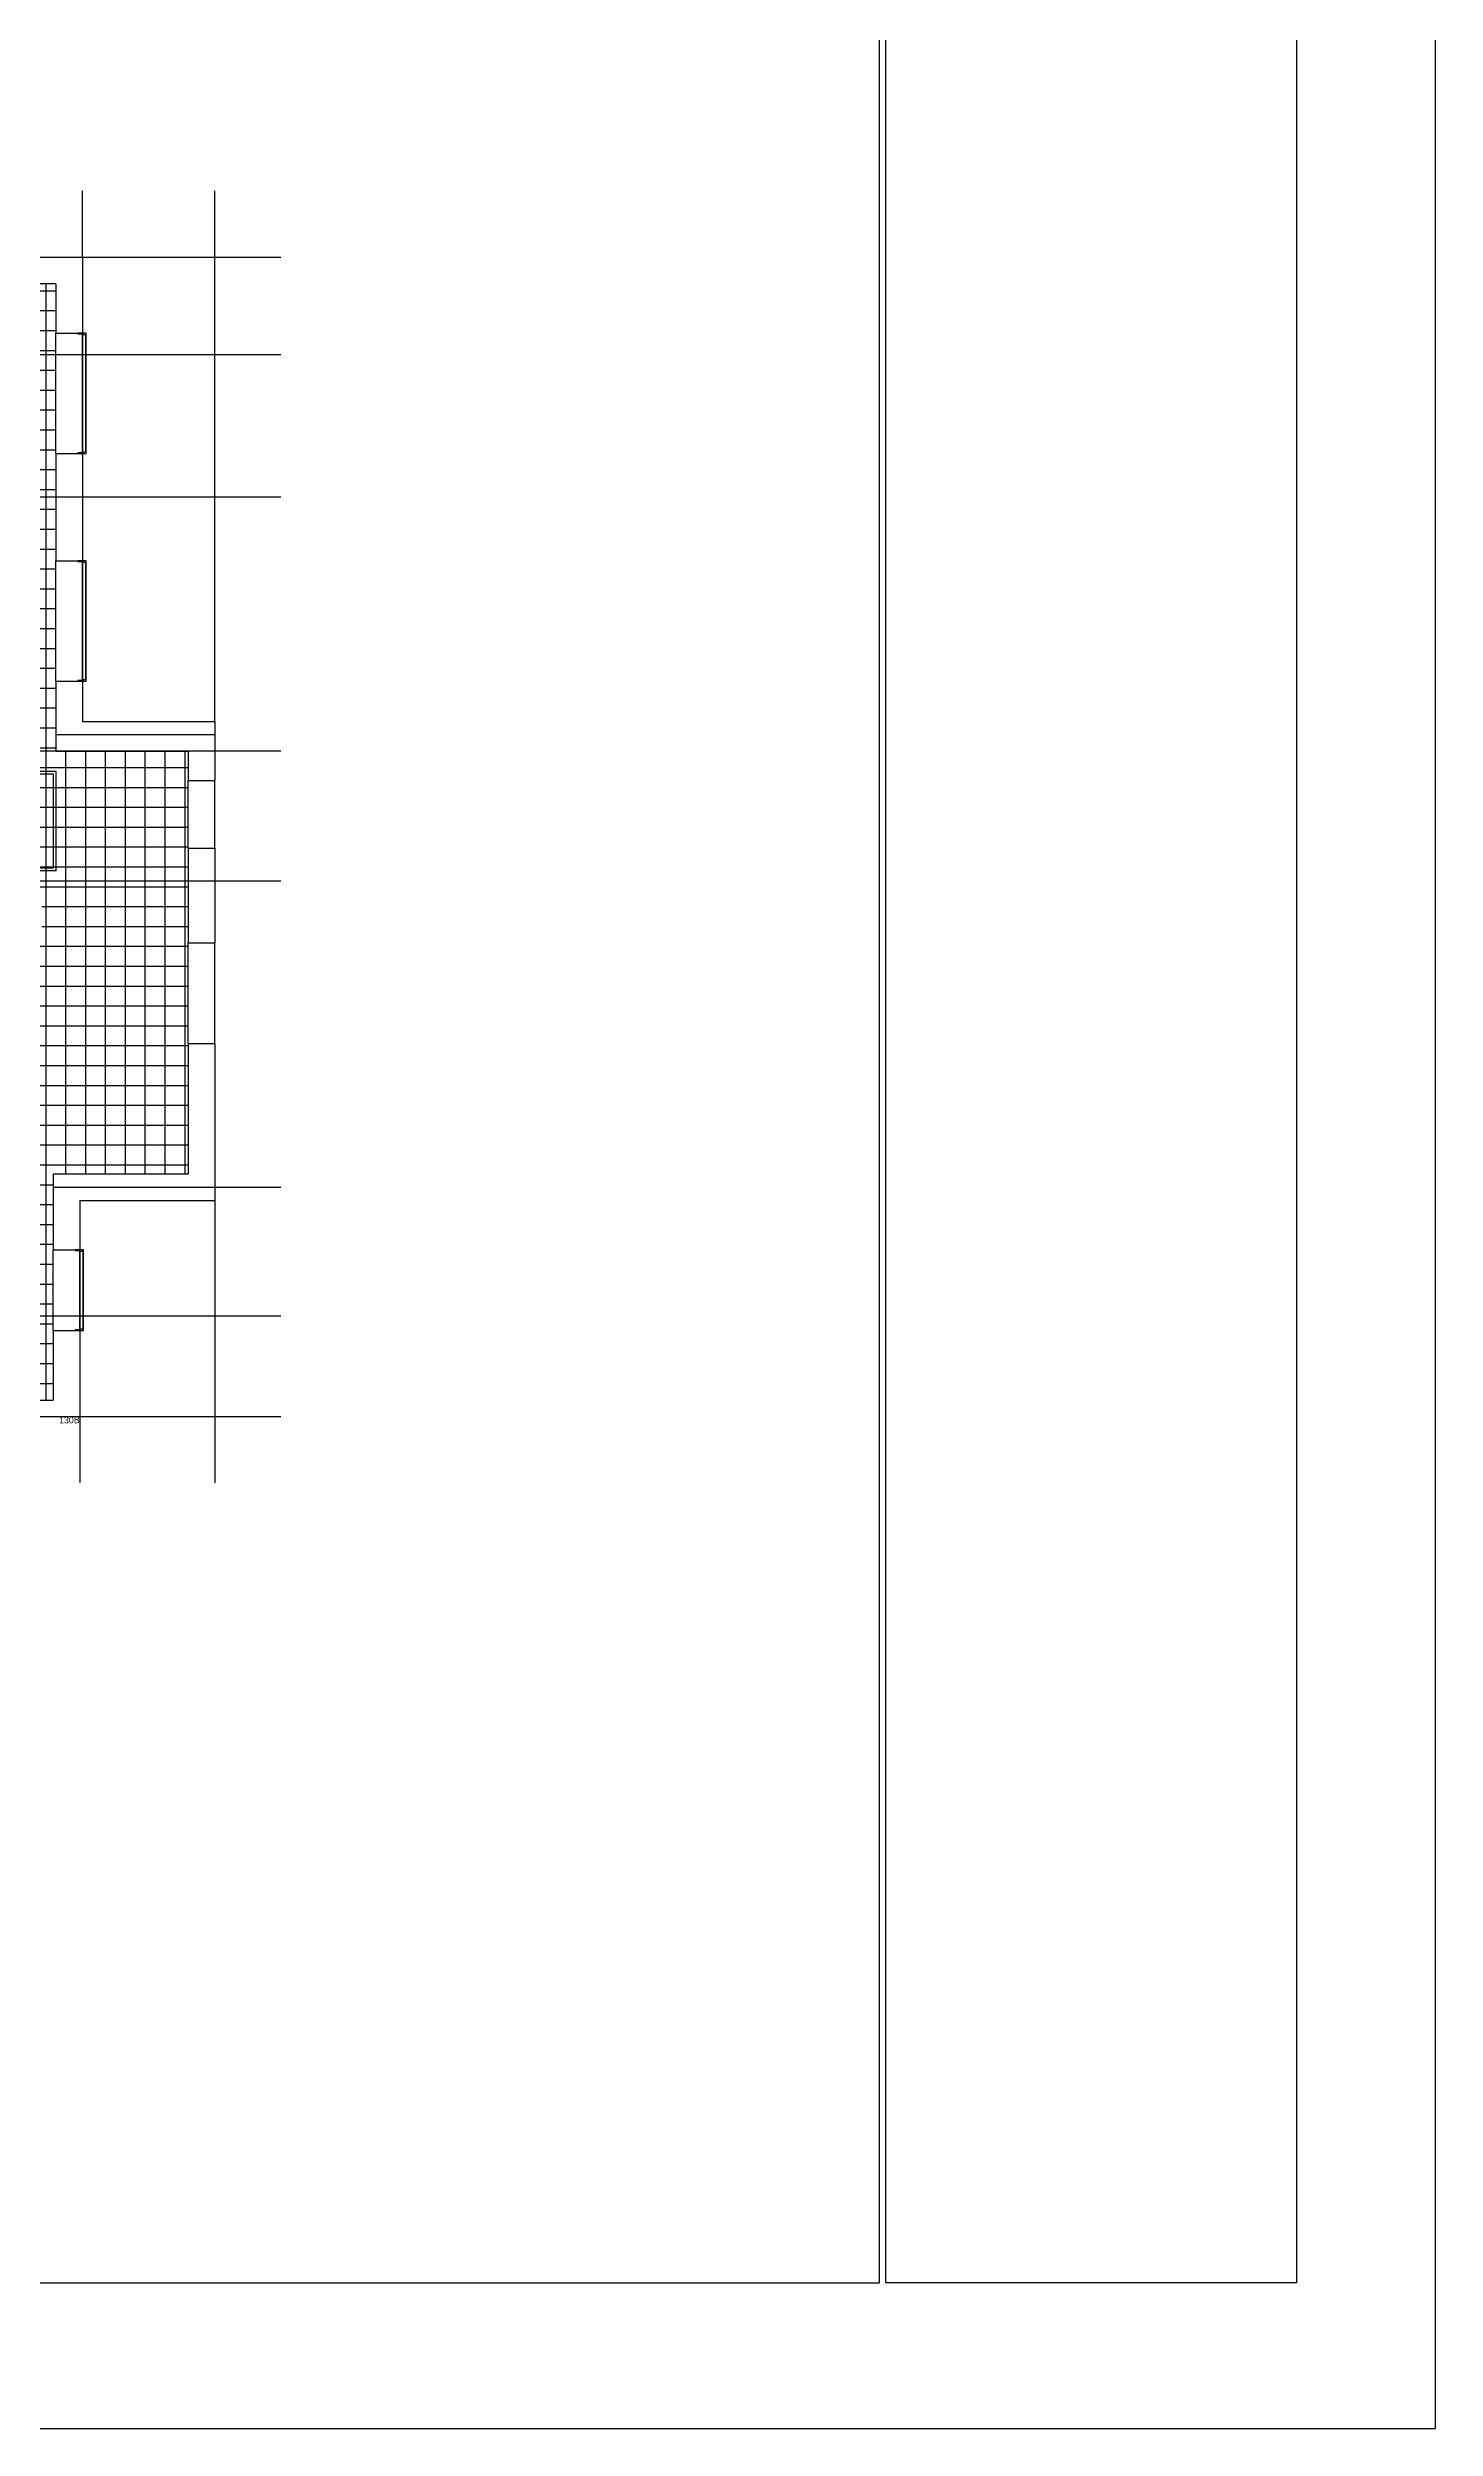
# Model space of a CAD drawing. Header units: millimetres. Extents: x 18456 to 179493, y -203649 to 469211.
# Drawn here: x 157341 to 178306, y 328267 to 364222 of the extents above; entities that cross this region are included whole.
import ezdxf

# ---------------------------------------------------------------- set-up
doc = ezdxf.new("R2010")
doc.units = ezdxf.units.MM
doc.linetypes.add('X-평면도(기본형)$0$CEN', pattern=[52.5, 50, -1, 0.5, -1])
for name, color, linetype, true_color in [('X-평면도(기본형)$0$4ELE', 4, 'Continuous', 0x00ffff), ('X-평면도(기본형)$0$CEN', 1, 'X-평면도(기본형)$0$CEN', 0xff0000), ('X-평면도(기본형)$0$DEFTXT', 7, 'Continuous', 0x7fdfff), ('X-평면도(기본형)$0$DFM', 7, 'Continuous', 0x000000), ('X-평면도(기본형)$0$ETC', 9, 'Continuous', 0x808080), ('X-평면도(기본형)$0$LV', 4, 'Continuous', 0x00ffff), ('X-평면도(기본형)$0$TIL', 5, 'Continuous', 0x0000ff), ('X-평면도(기본형)$0$W1', 2, 'Continuous', 0xffff00)]:
    doc.layers.add(name, color=color, linetype=linetype, true_color=true_color)
doc.styles.add('맑은 고딕 Regular', font='')
doc.styles.get('맑은 고딕 Regular').set_extended_font_data('M+39D80 怨좊뵓')

# ---------------------------------------------------------------- blocks, each defined once
blk = doc.blocks.new('U66 (X-평면도(기본형)$0$ng)')
at = {"color": 0, "linetype": 'ByBlock', "lineweight": -2}
for p, q in [((-910, -104), (-910, 22)), ((-910, 22), (-900, 22)), ((-900, 22), (-900, -48)), ((900, 22), (910, 22)), ((900, -48), (900, 22)), ((910, 22), (910, -104)), ((-910, -48), (-888, -48)), ((-888, -104), (-910, -104)), ((-888, -48), (-888, -51)), ((888, -51), (-888, -51)), ((-888, -51), (-888, -101)), ((-888, -51), (888, -51)), ((-888, -101), (888, -101)), ((888, -101), (-888, -101)), ((-888, -101), (-888, -104)), ((888, -51), (888, -48)), ((888, -48), (910, -48)), ((888, -101), (888, -51)), ((888, -104), (888, -101)), ((910, -104), (888, -104))]:
    blk.add_line(p, q, dxfattribs=at)
blk = doc.blocks.new('U163 (X-평면도(기본형)$0$ng)')
at = {"color": 0, "linetype": 'ByBlock', "lineweight": -2}
for p, q in [((-610, -104), (-610, 22)), ((-610, 22), (-600, 22)), ((-600, 22), (-600, -48)), ((600, 22), (610, 22)), ((600, -48), (600, 22)), ((610, 22), (610, -104)), ((-610, -48), (-588, -48)), ((-588, -104), (-610, -104)), ((-588, -48), (-588, -51)), ((588, -51), (-588, -51)), ((-588, -51), (-588, -101)), ((-588, -51), (588, -51)), ((-588, -101), (588, -101)), ((588, -101), (-588, -101)), ((-588, -101), (-588, -104)), ((588, -51), (588, -48)), ((588, -48), (610, -48)), ((588, -101), (588, -51)), ((588, -104), (588, -101)), ((610, -104), (588, -104))]:
    blk.add_line(p, q, dxfattribs=at)

msp = doc.modelspace()

# ---------------------------------------------------------------- hatches: boundary and pattern name
at = {"layer": 'X-평면도(기본형)$0$TIL'}
h = msp.add_hatch(dxfattribs=at)
h.set_pattern_fill('H3', color=256, scale=300, angle=45, style=0, pattern_type=2)
h.set_pattern_definition([(360, (-513182.68, 338949.67), (2e-13, 300), []), (90, (-513182.68, 338949.67), (-300, 9e-14), [])])
h.paths.add_polyline_path([(156801, 353492), (157001, 353492), (157001, 353292), (156801, 353292), (156801, 353112), (156441, 353112), (156441, 351862), (156866, 351862), (156866, 351532), (157256, 351532), (157256, 350812), (157131, 350812), (157131, 350672), (157016, 350672), (157016, 349152), (157131, 349152), (157131, 344892), (156031, 344892), (156031, 345007), (153311, 345007), (153311, 344892), (144901, 344892), (144901, 343797), (157426, 343797), (157426, 347212), (159466, 347212), (159466, 353597), (157466, 353597), (157466, 360657), (149891, 360657), (149891, 359357), (151711, 359357), (151711, 359762), (156801, 359762), (156801, 359392), (156686, 359392), (156686, 357912), (156801, 357912)], flags=0)
h.paths.add_polyline_path([(150791, 359482), (150791, 360132), (151441, 360132), (151441, 359482)], flags=0)

# ---------------------------------------------------------------- linework, layer by layer
at = {"layer": 'X-평면도(기본형)$0$4ELE'}
for p, q in [((157466, 358092), (157466, 359912)), ((157866, 358092), (157866, 359912)), ((157466, 354652), (157466, 356472)), ((157866, 354652), (157866, 356472)), ((159466, 352132), (159466, 353152)), ((159866, 352132), (159866, 353152)), ((159466, 349182), (159466, 350702)), ((159866, 349182), (159866, 350702)), ((157426, 344847), (157426, 346067)), ((157826, 344847), (157826, 346067))]:
    msp.add_line(p, q, dxfattribs=at)
at = {"layer": 'X-평면도(기본형)$0$CEN'}
for p, q in [((157866, 361057), (157866, 362057)), ((159866, 354047), (159866, 362057)), ((157866, 361057), (160866, 361057)), ((151521, 359587), (160866, 359587)), ((160866, 357432), (153171, 357432)), ((157466, 353847), (159866, 353847)), ((153171, 353602), (160866, 353602)), ((153171, 351637), (160866, 351637)), ((157426, 347012), (160866, 347012)), ((159866, 346812), (159866, 342547)), ((144701, 345067), (160866, 345067)), ((157826, 343547), (157826, 342547)), ((157826, 343547), (160866, 343547))]:
    msp.add_line(p, q, dxfattribs=at)
at = {"layer": 'X-평면도(기본형)$0$DFM', "color": 181, "true_color": 0x9f7fff}
for points in [[(94206, 387667), (94206, 328267), (178306, 328267), (178306, 387667)], [(96906, 330467), (169906, 330467), (169906, 385467), (96906, 385467)], [(170006, 385467), (176206, 385467), (176206, 330467), (170006, 330467)]]:
    msp.add_lwpolyline(points, close=True, dxfattribs=at)
at = {"layer": 'X-평면도(기본형)$0$LV'}
for p, q in [((157471, 353292), (156801, 353292)), ((157431, 353252), (156801, 353252)), ((157431, 351832), (157431, 353252)), ((157471, 351792), (157471, 353292)), ((157431, 351832), (156866, 351832)), ((157471, 351792), (156866, 351792))]:
    msp.add_line(p, q, dxfattribs=at)
at = {"layer": 'X-평면도(기본형)$0$W1'}
for p, q in [((153171, 361057), (157866, 361057)), ((157866, 361057), (157866, 359912)), ((157466, 360657), (153171, 360657)), ((157466, 360657), (157466, 359912)), ((157466, 359912), (157866, 359912)), ((157466, 358092), (157866, 358092)), ((157466, 358092), (157466, 356472)), ((157866, 358092), (157866, 356472)), ((157466, 356472), (157866, 356472)), ((157466, 354652), (157866, 354652)), ((157466, 354652), (157466, 353597)), ((157866, 354652), (157866, 354047)), ((157866, 354047), (159866, 354047)), ((159866, 354047), (159866, 353152)), ((157466, 353597), (159466, 353597)), ((159466, 353597), (159466, 353152)), ((159466, 353152), (159866, 353152)), ((159466, 352132), (159866, 352132)), ((159466, 352132), (159466, 350702)), ((159866, 352132), (159866, 350702)), ((159466, 350702), (159866, 350702)), ((159466, 349182), (159866, 349182)), ((159466, 349182), (159466, 347212)), ((159866, 349182), (159866, 346812)), ((157426, 347212), (159466, 347212)), ((157426, 347212), (157426, 346067)), ((157826, 346812), (159866, 346812)), ((157826, 346812), (157826, 346067)), ((157426, 346067), (157826, 346067)), ((157426, 344847), (157826, 344847)), ((157426, 344847), (157426, 343797)), ((157826, 344847), (157826, 343547)), ((156631, 343797), (157426, 343797)), ((156631, 343547), (157826, 343547))]:
    msp.add_line(p, q, dxfattribs=at)

# ---------------------------------------------------------------- block references
at = {"layer": 'X-평면도(기본형)$0$ETC', "xscale": -1, "rotation": 90}
for name, p in [('U66 (X-평면도(기본형)$0$ng)', (157819, 359002)), ('U66 (X-평면도(기본형)$0$ng)', (157819, 355562)), ('U163 (X-평면도(기본형)$0$ng)', (157779, 345457))]:
    msp.add_blockref(name, p, dxfattribs=at)

# ---------------------------------------------------------------- texts
at = {"layer": 'X-평면도(기본형)$0$DEFTXT', "insert": (157826, 343547), "char_height": 100, "width": 793.48, "attachment_point": 3, "style": '맑은 고딕 Regular'}
msp.add_mtext('130B', dxfattribs=at)

doc.saveas('drawing.dxf')
